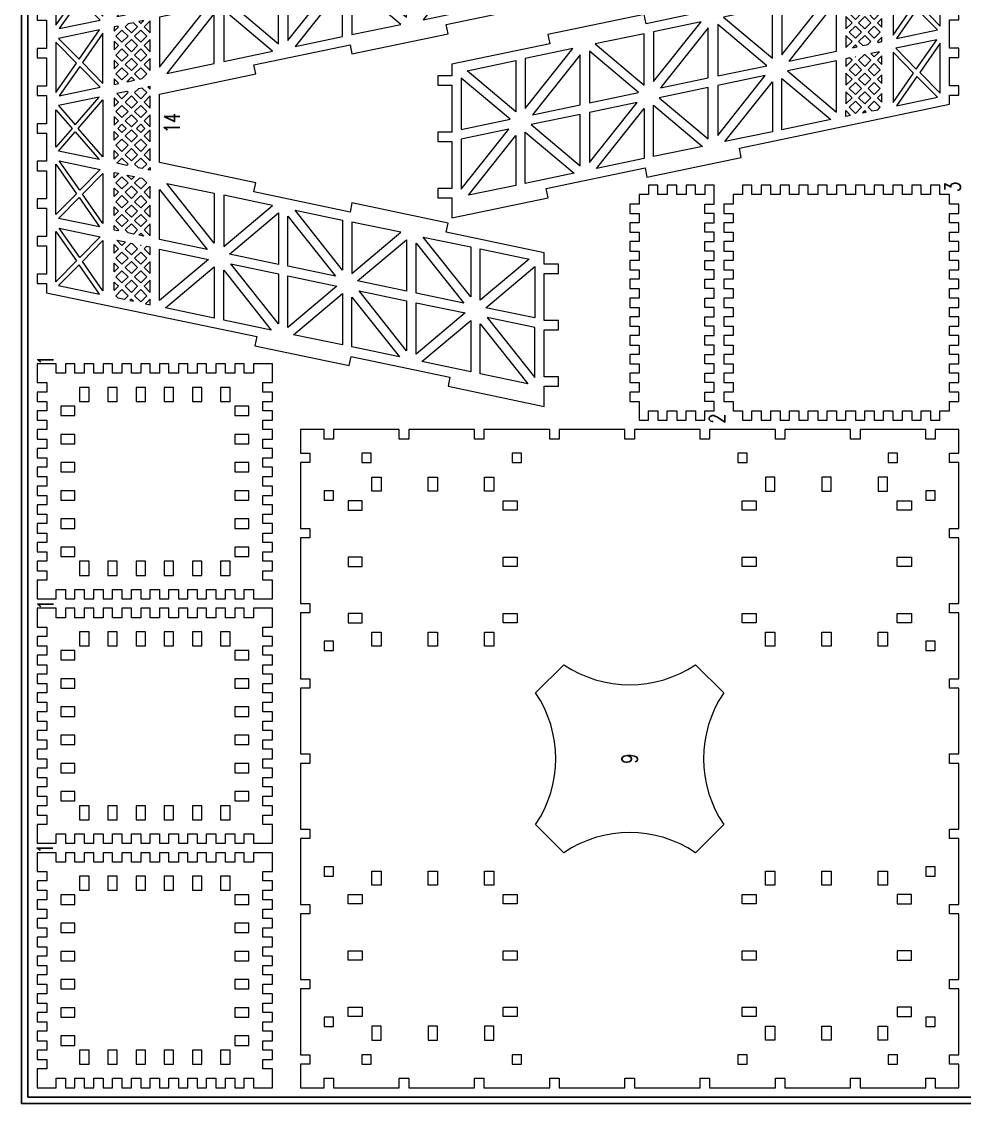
# Model space of a CAD drawing. Header units: millimetres. Extents: x 6136 to 7046, y 243 to 853.
# Drawn here: x 6135.8 to 6436.6, y 243.5 to 588.7 of the extents above; entities that cross this region are included whole.
import ezdxf
from ezdxf.enums import TextEntityAlignment as Align

# ---------------------------------------------------------------- set-up
doc = ezdxf.new("R2010")
doc.units = ezdxf.units.MM
doc.header["$LTSCALE"] = 0.5
doc.layers.get('0').update_dxf_attribs({"color": 255})
doc.layers.add('0 @ 1', color=255, linetype='Continuous')
doc.styles.add('Annotative', font='romans.shx', dxfattribs={"width": 0.75})

# ---------------------------------------------------------------- blocks, each defined once
blk = doc.blocks.new('A$C3B792852')
at = {"color": 1, "linetype": 'Continuous', "lineweight": 15}
for points in [[(0, 15), (3, 15), (3, 12), (0, 12), (0, 9), (3, 9), (3, 6), (0, 6), (0, 0), (6, 0), (6, 3), (9, 3), (9, 0), (12, 0), (12, 3), (15, 3), (15, 0), (18, 0), (18, 3), (21, 3), (21, 0), (24, 0), (24, 3), (27, 3), (27, 0), (30, 0), (30, 3), (33, 3), (33, 0), (36, 0), (36, 3), (39, 3), (39, 0), (42, 0), (42, 3), (45, 3), (45, 0), (48, 0), (48, 3), (51, 3), (51, 0), (54, 0), (54, 3), (57, 3), (57, 0), (60, 0), (60, 3), (63, 3), (63, 0), (66, 0), (66, 3), (69, 3), (69, 0), (75, 0), (75, 6), (72, 6), (72, 9), (75, 9), (75, 12), (72, 12), (72, 15), (75, 15), (75, 18), (72, 18), (72, 21), (75, 21), (75, 24), (72, 24), (72, 27), (75, 27), (75, 30), (72, 30), (72, 33), (75, 33), (75, 36), (72, 36), (72, 39), (75, 39), (75, 42), (72, 42), (72, 45), (75, 45), (75, 48), (72, 48), (72, 51), (75, 51), (75, 54), (72, 54), (72, 57), (75, 57), (75, 60), (72, 60), (72, 63), (75, 63), (75, 66), (72, 66), (72, 69), (75, 69), (75, 75), (69, 75), (69, 72), (66, 72), (66, 75), (63, 75), (63, 72), (60, 72), (60, 75), (57, 75), (57, 72), (54, 72), (54, 75), (51, 75), (51, 72), (48, 72), (48, 75), (45, 75), (45, 72), (42, 72), (42, 75), (39, 75), (39, 72), (36, 72), (36, 75), (33, 75), (33, 72), (30, 72), (30, 75), (27, 75), (27, 72), (24, 72), (24, 75), (21, 75), (21, 72), (18, 72), (18, 75), (15, 75), (15, 72), (12, 72), (12, 75), (9, 75), (9, 72), (6, 72), (6, 75), (0, 75), (0, 69), (3, 69), (3, 66), (0, 66), (0, 63), (3, 63), (3, 60), (0, 60), (0, 57), (3, 57), (3, 54), (0, 54), (0, 51), (3, 51), (3, 48), (0, 48), (0, 45), (3, 45), (3, 42), (0, 42), (0, 39), (3, 39), (3, 36), (0, 36), (0, 33), (3, 33), (3, 30), (0, 30), (0, 27), (3, 27), (3, 24), (0, 24), (0, 21), (3, 21), (3, 18), (0, 18)], [(13.5, 67.5), (13.5, 63), (16.5, 63), (16.5, 67.5)], [(22.5, 67.5), (22.5, 63), (25.5, 63), (25.5, 67.5)], [(31.5, 67.5), (31.5, 63), (34.5, 63), (34.5, 67.5)], [(40.5, 67.5), (40.5, 63), (43.5, 63), (43.5, 67.5)], [(49.5, 67.5), (49.5, 63), (52.5, 63), (52.5, 67.5)], [(58.5, 67.5), (58.5, 63), (61.5, 63), (61.5, 67.5)], [(7.5, 58.5), (12, 58.5), (12, 61.5), (7.5, 61.5)], [(67.5, 61.5), (63, 61.5), (63, 58.5), (67.5, 58.5)], [(7.5, 49.5), (12, 49.5), (12, 52.5), (7.5, 52.5)], [(63, 49.5), (67.5, 49.5), (67.5, 52.5), (63, 52.5)], [(7.5, 40.5), (12, 40.5), (12, 43.5), (7.5, 43.5)], [(67.5, 43.5), (63, 43.5), (63, 40.5), (67.5, 40.5)], [(7.5, 31.5), (12, 31.5), (12, 34.5), (7.5, 34.5)], [(67.5, 34.5), (63, 34.5), (63, 31.5), (67.5, 31.5)], [(7.5, 22.5), (12, 22.5), (12, 25.5), (7.5, 25.5)], [(67.5, 25.5), (63, 25.5), (63, 22.5), (67.5, 22.5)], [(7.5, 13.5), (12, 13.5), (12, 16.5), (7.5, 16.5)], [(67.5, 16.5), (63, 16.5), (63, 13.5), (67.5, 13.5)], [(16.5, 7.5), (16.5, 12), (13.5, 12), (13.5, 7.5)], [(25.5, 7.5), (25.5, 12), (22.5, 12), (22.5, 7.5)], [(34.5, 7.5), (34.5, 12), (31.5, 12), (31.5, 7.5)], [(43.5, 7.5), (43.5, 12), (40.5, 12), (40.5, 7.5)], [(52.5, 7.5), (52.5, 12), (49.5, 12), (49.5, 7.5)], [(61.5, 7.5), (61.5, 12), (58.5, 12), (58.5, 7.5)]]:
    blk.add_lwpolyline(points, close=True, dxfattribs=at)
blk = doc.blocks.new('A$C04F55354')
at = {"color": 1, "linetype": 'Continuous', "lineweight": 15}
for points in [[(3, 199.5), (0, 199.5), (0, 178.5), (3, 178.5), (3, 175.5), (0, 175.5), (0, 154.5), (3, 154.5), (3, 151.5), (0, 151.5), (0, 130.5), (3, 130.5), (3, 127.5), (0, 127.5), (0, 106.5), (3, 106.5), (3, 103.5), (0, 103.5), (0, 82.5), (3, 82.5), (3, 79.5), (0, 79.5), (0, 58.5), (3, 58.5), (3, 55.5), (0, 55.5), (0, 34.5), (3, 34.5), (3, 31.5), (0, 31.5), (0, 10.5), (3, 10.5), (3, 7.5), (0, 7.5), (0, 0), (7.5, 0), (7.5, 3), (10.5, 3), (10.5, 0), (31.5, 0), (31.5, 3), (34.5, 3), (34.5, 0), (55.5, 0), (55.5, 3), (58.5, 3), (58.5, 0), (79.5, 0), (79.5, 3), (82.5, 3), (82.5, 0), (103.5, 0), (103.5, 3), (106.5, 3), (106.5, 0), (127.5, 0), (127.5, 3), (130.5, 3), (130.5, 0), (151.5, 0), (151.5, 3), (154.5, 3), (154.5, 0), (175.5, 0), (175.5, 3), (178.5, 3), (178.5, 0), (199.5, 0), (199.5, 3), (202.5, 3), (202.5, 0), (210, 0), (210, 7.5), (207, 7.5), (207, 10.5), (210, 10.5), (210, 31.5), (207, 31.5), (207, 34.5), (210, 34.5), (210, 55.5), (207, 55.5), (207, 58.5), (210, 58.5), (210, 79.5), (207, 79.5), (207, 82.5), (210, 82.5), (210, 103.5), (207, 103.5), (207, 106.5), (210, 106.5), (210, 127.5), (207, 127.5), (207, 130.5), (210, 130.5), (210, 151.5), (207, 151.5), (207, 154.5), (210, 154.5), (210, 175.5), (207, 175.5), (207, 178.5), (210, 178.5), (210, 199.5), (207, 199.5), (207, 202.5), (210, 202.5), (210, 210), (202.5, 210), (202.5, 207), (199.5, 207), (199.5, 210), (178.5, 210), (178.5, 207), (175.5, 207), (175.5, 210), (154.5, 210), (154.5, 207), (151.5, 207), (151.5, 210), (130.5, 210), (130.5, 207), (127.5, 207), (127.5, 210), (106.5, 210), (106.5, 207), (103.5, 207), (103.5, 210), (82.5, 210), (82.5, 207), (79.5, 207), (79.5, 210), (58.5, 210), (58.5, 207), (55.5, 207), (55.5, 210), (34.5, 210), (34.5, 207), (31.5, 207), (31.5, 210), (10.5, 210), (10.5, 207), (7.5, 207), (7.5, 210), (0, 210), (0, 202.5), (3, 202.5)], [(22.5, 199.5), (22.5, 202.5), (19.5, 202.5), (19.5, 199.5)], [(70.5, 199.5), (70.5, 202.5), (67.5, 202.5), (67.5, 199.5)], [(142.5, 199.5), (142.5, 202.5), (139.5, 202.5), (139.5, 199.5)], [(190.5, 199.5), (190.5, 202.5), (187.5, 202.5), (187.5, 199.5)], [(25.69, 194.87), (25.69, 190.36), (22.69, 190.36), (22.69, 194.87)], [(43.69, 194.87), (43.69, 190.36), (40.69, 190.36), (40.69, 194.87)], [(61.69, 194.87), (61.69, 190.36), (58.69, 190.36), (58.69, 194.87)], [(148.31, 190.36), (151.31, 190.36), (151.31, 194.87), (148.31, 194.87)], [(166.31, 190.36), (169.31, 190.36), (169.31, 194.87), (166.31, 194.87)], [(184.31, 190.36), (187.31, 190.36), (187.31, 194.87), (184.31, 194.87)], [(10.5, 190.5), (7.5, 190.5), (7.5, 187.5), (10.5, 187.5)], [(199.5, 187.5), (202.5, 187.5), (202.5, 190.5), (199.5, 190.5)], [(19.64, 184.31), (19.64, 187.31), (15.13, 187.31), (15.13, 184.31)], [(69.06, 187.31), (69.06, 184.31), (64.63, 184.31), (64.63, 187.31)], [(140.94, 184.31), (140.94, 187.31), (145.37, 187.31), (145.37, 184.31)], [(194.87, 184.31), (190.36, 184.31), (190.36, 187.31), (194.87, 187.31)], [(19.64, 166.31), (19.64, 169.31), (15.13, 169.31), (15.13, 166.31)], [(69.06, 169.31), (69.06, 166.31), (64.63, 166.31), (64.63, 169.31)], [(140.94, 166.31), (140.94, 169.31), (145.37, 169.31), (145.37, 166.31)], [(194.87, 166.31), (190.36, 166.31), (190.36, 169.31), (194.87, 169.31)], [(19.64, 148.31), (19.64, 151.31), (15.13, 151.31), (15.13, 148.31)], [(69.06, 151.31), (69.06, 148.31), (64.63, 148.31), (64.63, 151.31)], [(140.94, 148.31), (140.94, 151.31), (145.37, 151.31), (145.37, 148.31)], [(194.87, 148.31), (190.36, 148.31), (190.36, 151.31), (194.87, 151.31)], [(25.69, 140.94), (22.69, 140.94), (22.69, 145.37), (25.69, 145.37)], [(43.69, 140.94), (40.69, 140.94), (40.69, 145.37), (43.69, 145.37)], [(61.69, 140.94), (58.69, 140.94), (58.69, 145.37), (61.69, 145.37)], [(151.31, 140.94), (148.31, 140.94), (148.31, 145.37), (151.31, 145.37)], [(169.31, 140.94), (166.31, 140.94), (166.31, 145.37), (169.31, 145.37)], [(187.31, 140.94), (184.31, 140.94), (184.31, 145.37), (187.31, 145.37)], [(10.5, 142.5), (7.5, 142.5), (7.5, 139.5), (10.5, 139.5)], [(199.5, 139.5), (202.5, 139.5), (202.5, 142.5), (199.5, 142.5)], [(10.5, 70.5), (7.5, 70.5), (7.5, 67.5), (10.5, 67.5)], [(22.69, 69.06), (25.69, 69.06), (25.69, 64.63), (22.69, 64.63)], [(40.69, 69.06), (43.69, 69.06), (43.69, 64.63), (40.69, 64.63)], [(58.69, 69.06), (61.69, 69.06), (61.69, 64.63), (58.69, 64.63)], [(148.31, 69.06), (151.31, 69.06), (151.31, 64.63), (148.31, 64.63)], [(166.31, 69.06), (169.31, 69.06), (169.31, 64.63), (166.31, 64.63)], [(184.31, 69.06), (187.31, 69.06), (187.31, 64.63), (184.31, 64.63)], [(199.5, 67.5), (202.5, 67.5), (202.5, 70.5), (199.5, 70.5)], [(15.13, 61.69), (19.64, 61.69), (19.64, 58.69), (15.13, 58.69)], [(69.06, 61.69), (69.06, 58.69), (64.63, 58.69), (64.63, 61.69)], [(140.94, 58.69), (140.94, 61.69), (145.37, 61.69), (145.37, 58.69)], [(190.36, 61.69), (190.36, 58.69), (194.87, 58.69), (194.87, 61.69)], [(15.13, 43.69), (19.64, 43.69), (19.64, 40.69), (15.13, 40.69)], [(69.06, 43.69), (69.06, 40.69), (64.63, 40.69), (64.63, 43.69)], [(140.94, 40.69), (140.94, 43.69), (145.37, 43.69), (145.37, 40.69)], [(190.36, 43.69), (190.36, 40.69), (194.87, 40.69), (194.87, 43.69)], [(15.13, 25.69), (19.64, 25.69), (19.64, 22.69), (15.13, 22.69)], [(69.06, 25.69), (69.06, 22.69), (64.63, 22.69), (64.63, 25.69)], [(140.94, 22.69), (140.94, 25.69), (145.37, 25.69), (145.37, 22.69)], [(190.36, 25.69), (190.36, 22.69), (194.87, 22.69), (194.87, 25.69)], [(10.5, 22.5), (7.5, 22.5), (7.5, 19.5), (10.5, 19.5)], [(199.5, 19.5), (202.5, 19.5), (202.5, 22.5), (199.5, 22.5)], [(25.69, 19.64), (22.69, 19.64), (22.69, 15.13), (25.69, 15.13)], [(43.69, 19.64), (40.69, 19.64), (40.69, 15.13), (43.69, 15.13)], [(61.69, 19.64), (58.69, 19.64), (58.69, 15.13), (61.69, 15.13)], [(148.31, 15.13), (148.31, 19.64), (151.31, 19.64), (151.31, 15.13)], [(166.31, 15.13), (166.31, 19.64), (169.31, 19.64), (169.31, 15.13)], [(184.31, 15.13), (184.31, 19.64), (187.31, 19.64), (187.31, 15.13)], [(19.5, 10.5), (19.5, 7.5), (22.5, 7.5), (22.5, 10.5)], [(67.5, 10.5), (67.5, 7.5), (70.5, 7.5), (70.5, 10.5)], [(139.5, 10.5), (139.5, 7.5), (142.5, 7.5), (142.5, 10.5)], [(187.5, 10.5), (187.5, 7.5), (190.5, 7.5), (190.5, 10.5)]]:
    blk.add_lwpolyline(points, close=True, dxfattribs=at)
blk.add_lwpolyline([(135, 126, 0.306263), (135, 84), (126, 75, 0.306263), (84, 75), (75, 84, 0.306263), (75, 126), (84, 135, 0.306263), (126, 135)], format="xyb", close=True, dxfattribs=at)
blk = doc.blocks.new('A$C06326619')
at = {"color": 1, "linetype": 'Continuous', "lineweight": 15}
for points in [[(138.22, 163.32), (138.22, 166.26), (135.22, 166.26), (135.22, 163.32), (126.22, 163.32), (126.22, 166.26), (123.22, 166.26), (123.22, 163.32), (114.22, 163.32), (114.22, 166.26), (111.22, 166.26), (111.22, 163.32), (102.22, 163.32), (102.22, 166.26), (99.22, 166.26), (99.22, 163.32), (90.22, 163.32), (90.22, 166.26), (87.22, 166.26), (87.22, 163.32), (78.22, 163.32), (78.22, 166.26), (75.22, 166.26), (75.22, 163.32), (66.22, 163.32), (66.22, 166.26), (63.22, 166.26), (63.22, 163.32), (54.22, 163.32), (54.22, 166.26), (51.22, 166.26), (51.22, 163.32), (42.22, 163.32), (42.22, 166.26), (39.22, 166.26), (39.22, 163.32), (36.28, 163.32), (22.26, 96.26), (19.32, 96.88), (13.03, 66.78), (15.96, 66.17), (9.36, 34.6), (6.42, 35.21), (0, 4.5), (6.41, 4.5), (6.41, 0), (9.41, 0), (9.41, 4.5), (24.41, 4.5), (24.41, 0), (27.41, 0), (27.41, 4.5), (42.41, 4.5), (42.41, 0), (45.41, 0), (45.41, 4.5), (49.04, 4.5), (55.59, 35.8), (58.52, 35.19), (64.94, 65.88), (62, 66.49), (68.42, 97.18), (71.36, 96.57), (77.78, 127.26), (99.66, 127.26), (106.08, 96.57), (109.01, 97.18), (115.43, 66.49), (112.5, 65.88), (118.91, 35.19), (121.85, 35.8), (128.4, 4.5), (132.02, 4.5), (132.02, 0), (135.02, 0), (135.02, 4.5), (150.02, 4.5), (150.02, 0), (153.02, 0), (153.02, 4.5), (168.02, 4.5), (168.02, 0), (171.02, 0), (171.02, 4.5), (177.44, 4.5), (171.01, 35.21), (168.08, 34.6), (161.47, 66.17), (164.41, 66.78), (158.12, 96.88), (155.18, 96.26), (141.15, 163.32)], [(38.54, 159.45), (35.81, 146.39), (45.18, 152.92)], [(55.8, 160.32), (46.43, 153.79), (39.79, 160.32)], [(56.89, 159.25), (54.16, 146.2), (47.52, 152.72)], [(57.26, 146.39), (59.99, 159.45), (66.63, 152.92)], [(77.25, 160.32), (67.88, 153.79), (61.24, 160.32)], [(78.34, 159.25), (75.61, 146.2), (68.97, 152.72)], [(78.75, 146.54), (81.45, 159.48), (87.57, 154.18)], [(94.66, 160.32), (88.72, 155.17), (82.77, 160.32)], [(98.69, 146.54), (95.98, 159.48), (89.86, 154.18)], [(99.1, 159.25), (101.83, 146.2), (108.47, 152.72)], [(100.18, 160.32), (109.55, 153.79), (116.19, 160.32)], [(120.17, 146.39), (117.44, 159.45), (110.81, 152.92)], [(120.55, 159.25), (123.28, 146.2), (129.92, 152.72)], [(121.64, 160.32), (131.01, 153.79), (137.65, 160.32)], [(132.26, 152.92), (141.63, 146.39), (138.9, 159.45)], [(88.72, 153.19), (97.8, 145.32), (79.64, 145.32)], [(36.9, 145.32), (46.26, 151.85), (52.9, 145.32)], [(58.35, 145.32), (67.72, 151.85), (74.36, 145.32)], [(119.09, 145.32), (109.72, 151.85), (103.08, 145.32)], [(140.54, 145.32), (131.17, 151.85), (124.53, 145.32)], [(39.69, 141.69), (38.32, 140.32), (36.94, 141.69)], [(45.69, 141.69), (44.32, 140.32), (42.94, 141.69)], [(51.69, 141.69), (50.32, 140.32), (48.94, 141.69)], [(56.28, 141.69), (57.69, 141.69), (56.32, 140.32), (56.05, 140.59)], [(63.69, 141.69), (62.32, 140.32), (60.94, 141.69)], [(69.69, 141.69), (68.32, 140.32), (66.94, 141.69)], [(74.67, 141.69), (74.4, 140.4), (74.32, 140.32), (72.94, 141.69)], [(81.69, 141.69), (80.32, 140.32), (78.94, 141.69)], [(87.69, 141.69), (86.32, 140.32), (84.94, 141.69)], [(89.74, 141.69), (91.12, 140.32), (92.5, 141.69)], [(95.74, 141.69), (97.12, 140.32), (98.5, 141.69)], [(102.77, 141.69), (103.04, 140.4), (103.12, 140.32), (104.5, 141.69)], [(107.74, 141.69), (109.12, 140.32), (110.5, 141.69)], [(113.74, 141.69), (115.12, 140.32), (116.5, 141.69)], [(121.16, 141.69), (119.74, 141.69), (121.12, 140.32), (121.39, 140.59)], [(125.74, 141.69), (127.12, 140.32), (128.5, 141.69)], [(131.74, 141.69), (133.12, 140.32), (134.5, 141.69)], [(137.74, 141.69), (139.12, 140.32), (140.5, 141.69)], [(34.56, 140.44), (35.32, 141.2), (37.25, 139.26), (35.32, 137.32), (34.15, 138.48)], [(38.32, 138.2), (40.25, 136.26), (38.32, 134.32), (36.38, 136.26)], [(41.32, 141.2), (43.25, 139.26), (41.32, 137.32), (39.38, 139.26)], [(44.32, 138.2), (46.25, 136.26), (44.32, 134.32), (42.38, 136.26)], [(47.32, 141.2), (49.25, 139.26), (47.32, 137.32), (45.38, 139.26)], [(50.32, 138.2), (52.11, 136.4), (52.03, 136.03), (50.32, 134.32), (48.38, 136.26)], [(53.05, 140.94), (52.47, 138.16), (51.38, 139.26)], [(55.34, 137.22), (56.32, 138.2), (58.25, 136.26), (56.32, 134.32), (55.01, 135.62)], [(59.32, 141.2), (61.25, 139.26), (59.32, 137.32), (57.38, 139.26)], [(62.32, 138.2), (64.25, 136.26), (62.32, 134.32), (60.38, 136.26)], [(65.32, 141.2), (67.25, 139.26), (65.32, 137.32), (63.38, 139.26)], [(68.32, 138.2), (70.25, 136.26), (68.32, 134.32), (66.38, 136.26)], [(71.32, 141.2), (73.25, 139.26), (71.32, 137.32), (69.38, 139.26)], [(77.57, 140.94), (79.25, 139.26), (77.32, 137.32), (76.9, 137.73)], [(80.32, 138.2), (82.25, 136.26), (80.32, 134.32), (78.38, 136.26)], [(83.32, 137.32), (81.38, 139.26), (83.32, 141.2), (85.25, 139.26)], [(88.25, 136.26), (86.32, 134.32), (84.38, 136.26), (86.32, 138.2)], [(88.72, 140.6), (90.06, 139.26), (88.72, 137.91), (87.38, 139.26)], [(89.18, 136.26), (91.12, 134.32), (93.06, 136.26), (91.12, 138.2)], [(94.12, 137.32), (96.06, 139.26), (94.12, 141.2), (92.18, 139.26)], [(97.12, 138.2), (95.18, 136.26), (97.12, 134.32), (99.06, 136.26)], [(99.86, 140.94), (98.18, 139.26), (100.12, 137.32), (100.53, 137.73)], [(106.12, 141.2), (104.18, 139.26), (106.12, 137.32), (108.06, 139.26)], [(109.12, 138.2), (107.18, 136.26), (109.12, 134.32), (111.06, 136.26)], [(112.12, 141.2), (110.18, 139.26), (112.12, 137.32), (114.06, 139.26)], [(115.12, 138.2), (113.18, 136.26), (115.12, 134.32), (117.06, 136.26)], [(118.12, 141.2), (116.18, 139.26), (118.12, 137.32), (120.06, 139.26)], [(122.09, 137.22), (121.12, 138.2), (119.18, 136.26), (121.12, 134.32), (122.43, 135.62)], [(124.38, 140.94), (124.96, 138.16), (126.06, 139.26)], [(127.12, 138.2), (125.33, 136.4), (125.41, 136.03), (127.12, 134.32), (129.06, 136.26)], [(130.12, 141.2), (128.18, 139.26), (130.12, 137.32), (132.06, 139.26)], [(133.12, 138.2), (131.18, 136.26), (133.12, 134.32), (135.06, 136.26)], [(136.12, 141.2), (134.18, 139.26), (136.12, 137.32), (138.06, 139.26)], [(139.12, 138.2), (137.18, 136.26), (139.12, 134.32), (141.06, 136.26)], [(142.87, 140.44), (142.12, 141.2), (140.18, 139.26), (142.12, 137.32), (143.28, 138.48)], [(35.32, 135.2), (37.25, 133.26), (35.32, 131.32), (33.38, 133.26)], [(33.79, 136.73), (33.54, 135.54), (34.25, 136.26)], [(41.32, 135.2), (43.25, 133.26), (41.32, 131.32), (39.38, 133.26)], [(47.32, 135.2), (49.25, 133.26), (47.32, 131.32), (45.38, 133.26)], [(59.32, 135.2), (61.25, 133.26), (59.32, 131.32), (57.38, 133.26)], [(65.32, 135.2), (67.25, 133.26), (65.32, 131.32), (63.38, 133.26)], [(71.32, 135.2), (72.96, 133.55), (72.81, 132.81), (71.32, 131.32), (69.38, 133.26)], [(73.84, 137.72), (73.33, 135.3), (72.38, 136.26)], [(76.12, 134), (77.32, 135.2), (79.25, 133.26), (77.32, 131.32), (75.87, 132.77)], [(83.32, 135.2), (85.25, 133.26), (83.32, 131.32), (81.38, 133.26)], [(94.12, 135.2), (92.18, 133.26), (94.12, 131.32), (96.06, 133.26)], [(101.31, 134), (100.12, 135.2), (98.18, 133.26), (100.12, 131.32), (101.57, 132.77)], [(103.6, 137.72), (104.11, 135.3), (105.06, 136.26)], [(106.12, 135.2), (104.47, 133.55), (104.63, 132.81), (106.12, 131.32), (108.06, 133.26)], [(112.12, 135.2), (110.18, 133.26), (112.12, 131.32), (114.06, 133.26)], [(118.12, 135.2), (116.18, 133.26), (118.12, 131.32), (120.06, 133.26)], [(130.12, 135.2), (128.18, 133.26), (130.12, 131.32), (132.06, 133.26)], [(136.12, 135.2), (134.18, 133.26), (136.12, 131.32), (138.06, 133.26)], [(142.12, 135.2), (140.18, 133.26), (142.12, 131.32), (144.06, 133.26)], [(143.18, 136.26), (143.9, 135.54), (143.65, 136.73)], [(32.75, 131.76), (32.43, 130.26), (34.25, 130.26)], [(36.38, 130.26), (40.25, 130.26), (38.32, 132.2)], [(42.38, 130.26), (46.25, 130.26), (44.32, 132.2)], [(48.38, 130.26), (50.82, 130.26), (51.07, 131.44), (50.32, 132.2)], [(51.47, 133.35), (51.44, 133.2), (51.38, 133.26)], [(54.32, 132.32), (54.64, 133.87), (55.25, 133.26)], [(54.38, 130.26), (58.25, 130.26), (56.32, 132.2)], [(60.38, 130.26), (64.25, 130.26), (62.32, 132.2)], [(66.38, 130.26), (70.25, 130.26), (68.32, 132.2)], [(78.38, 130.26), (82.25, 130.26), (80.32, 132.2)], [(84.38, 130.26), (88.25, 130.26), (86.32, 132.2)], [(88.72, 131.91), (90.06, 133.26), (88.72, 134.6), (87.38, 133.26)], [(91.12, 132.2), (89.18, 130.26), (93.06, 130.26)], [(97.12, 132.2), (95.18, 130.26), (99.06, 130.26)], [(109.12, 132.2), (107.18, 130.26), (111.06, 130.26)], [(115.12, 132.2), (113.18, 130.26), (117.06, 130.26)], [(121.12, 132.2), (119.18, 130.26), (123.06, 130.26)], [(123.12, 132.32), (122.79, 133.87), (122.18, 133.26)], [(125.97, 133.35), (126, 133.2), (126.06, 133.26)], [(127.12, 132.2), (126.37, 131.44), (126.61, 130.26), (129.06, 130.26)], [(133.12, 132.2), (131.18, 130.26), (135.06, 130.26)], [(139.12, 132.2), (137.18, 130.26), (141.06, 130.26)], [(144.69, 131.76), (145, 130.26), (143.18, 130.26)], [(75.34, 130.26), (75.5, 131.01), (76.25, 130.26)], [(102.1, 130.26), (101.94, 131.01), (101.18, 130.26)], [(28.15, 109.8), (31.41, 125.39), (44.54, 109.8)], [(50.19, 127.26), (46.92, 111.62), (33.77, 127.26)], [(53.26, 127.26), (69.24, 127.26), (50.08, 112.05)], [(68, 109.8), (52.06, 109.8), (71.17, 124.96)], [(109.44, 109.8), (125.37, 109.8), (106.27, 124.96)], [(124.18, 127.26), (108.2, 127.26), (127.36, 112.05)], [(127.24, 127.26), (130.51, 111.62), (143.67, 127.26)], [(132.9, 109.8), (146.02, 125.39), (149.28, 109.8)], [(24.35, 91.63), (27.53, 106.8), (43.46, 106.8)], [(45.44, 104.54), (42.26, 89.34), (26.29, 89.34)], [(45.33, 89.34), (48.6, 104.97), (61.76, 89.34)], [(64.11, 91.2), (67.37, 106.8), (50.98, 106.8)], [(126.45, 106.8), (110.07, 106.8), (113.33, 91.2)], [(132.11, 89.34), (128.84, 104.97), (115.68, 89.34)], [(131.99, 104.54), (135.17, 89.34), (151.15, 89.34)], [(133.98, 106.8), (149.91, 106.8), (153.08, 91.63)], [(41.64, 86.34), (38.37, 70.7), (25.21, 86.34)], [(44.7, 86.34), (60.68, 86.34), (41.52, 71.13)], [(132.74, 86.34), (116.76, 86.34), (135.92, 71.13)], [(135.8, 86.34), (139.07, 70.7), (152.23, 86.34)], [(19.59, 68.88), (22.86, 84.47), (35.98, 68.88)], [(59.44, 68.88), (43.51, 68.88), (62.61, 84.04)], [(118, 68.88), (133.93, 68.88), (114.83, 84.04)], [(141.46, 68.88), (154.58, 84.47), (157.84, 68.88)], [(15.8, 50.72), (18.97, 65.88), (34.9, 65.88)], [(55.55, 50.28), (58.81, 65.88), (42.43, 65.88)], [(135.01, 65.88), (118.63, 65.88), (121.89, 50.28)], [(142.54, 65.88), (158.47, 65.88), (161.64, 50.72)], [(36.89, 63.62), (33.7, 48.42), (17.73, 48.42)], [(36.77, 48.42), (40.04, 64.05), (53.2, 48.42)], [(140.67, 48.42), (137.4, 64.05), (124.24, 48.42)], [(140.55, 63.62), (143.73, 48.42), (159.71, 48.42)], [(33.08, 45.42), (29.81, 29.78), (16.65, 45.42)], [(36.14, 45.42), (52.12, 45.42), (32.96, 30.21)], [(141.29, 45.42), (125.32, 45.42), (144.47, 30.21)], [(144.36, 45.42), (147.63, 29.78), (160.79, 45.42)], [(11.04, 27.96), (14.3, 43.55), (27.42, 27.96)], [(50.88, 27.96), (34.95, 27.96), (54.05, 43.12)], [(126.56, 27.96), (142.49, 27.96), (123.38, 43.12)], [(150.01, 27.96), (163.14, 43.55), (166.4, 27.96)], [(7.24, 9.8), (10.41, 24.96), (26.34, 24.96)], [(50.25, 24.96), (46.99, 9.37), (33.87, 24.96)], [(143.57, 24.96), (130.44, 9.37), (127.18, 24.96)], [(151.09, 24.96), (167.03, 24.96), (170.2, 9.8)], [(9.17, 7.5), (25.15, 7.5), (28.33, 22.7)], [(28.21, 7.5), (31.48, 23.14), (44.64, 7.5)], [(149.22, 7.5), (145.95, 23.14), (132.8, 7.5)], [(149.11, 22.7), (152.29, 7.5), (168.27, 7.5)]]:
    blk.add_lwpolyline(points, close=True, dxfattribs=at)

msp = doc.modelspace()

# ---------------------------------------------------------------- linework, layer by layer
at = {"color": 2}
msp.add_lwpolyline([(6135.82, 243.48), (7045.82, 243.48), (7045.82, 853.48), (6135.82, 853.48)], close=True, dxfattribs=at)
at = {"color": 6}
msp.add_lwpolyline([(6137.82, 745.48), (7037.82, 745.48), (7037.82, 245.48), (6137.82, 245.48)], close=True, dxfattribs=at)
at = {"color": 1, "linetype": 'Continuous', "lineweight": 15}
for points in [[(6353.82, 527.48), (6353.82, 530.48), (6356.82, 530.48), (6356.82, 536.48), (6353.82, 536.48), (6353.82, 533.48), (6350.82, 533.48), (6350.82, 536.48), (6347.82, 536.48), (6347.82, 533.48), (6344.82, 533.48), (6344.82, 536.48), (6341.82, 536.48), (6341.82, 533.48), (6338.82, 533.48), (6338.82, 536.48), (6335.82, 536.48), (6335.82, 533.48), (6332.82, 533.48), (6332.82, 530.48), (6329.82, 530.48), (6329.82, 527.48), (6332.82, 527.48), (6332.82, 524.48), (6329.82, 524.48), (6329.82, 521.48), (6332.82, 521.48), (6332.82, 518.48), (6329.82, 518.48), (6329.82, 515.48), (6332.82, 515.48), (6332.82, 512.48), (6329.82, 512.48), (6329.82, 509.48), (6332.82, 509.48), (6332.82, 506.48), (6329.82, 506.48), (6329.82, 503.48), (6332.82, 503.48), (6332.82, 500.48), (6329.82, 500.48), (6329.82, 497.48), (6332.82, 497.48), (6332.82, 494.48), (6329.82, 494.48), (6329.82, 491.48), (6332.82, 491.48), (6332.82, 488.48), (6329.82, 488.48), (6329.82, 485.48), (6332.82, 485.48), (6332.82, 482.48), (6329.82, 482.48), (6329.82, 479.48), (6332.82, 479.48), (6332.82, 476.48), (6329.82, 476.48), (6329.82, 473.48), (6332.82, 473.48), (6332.82, 470.48), (6329.82, 470.48), (6329.82, 467.48), (6332.82, 467.48), (6332.82, 461.48), (6335.82, 461.48), (6335.82, 464.48), (6338.82, 464.48), (6338.82, 461.48), (6341.82, 461.48), (6341.82, 464.48), (6344.82, 464.48), (6344.82, 461.48), (6347.82, 461.48), (6347.82, 464.48), (6350.82, 464.48), (6350.82, 461.48), (6353.82, 461.48), (6353.82, 464.48), (6356.82, 464.48), (6356.82, 467.48), (6353.82, 467.48), (6353.82, 470.48), (6356.82, 470.48), (6356.82, 473.48), (6353.82, 473.48), (6353.82, 476.48), (6356.82, 476.48), (6356.82, 479.48), (6353.82, 479.48), (6353.82, 482.48), (6356.82, 482.48), (6356.82, 485.48), (6353.82, 485.48), (6353.82, 488.48), (6356.82, 488.48), (6356.82, 491.48), (6353.82, 491.48), (6353.82, 494.48), (6356.82, 494.48), (6356.82, 497.48), (6353.82, 497.48), (6353.82, 500.48), (6356.82, 500.48), (6356.82, 503.48), (6353.82, 503.48), (6353.82, 506.48), (6356.82, 506.48), (6356.82, 509.48), (6353.82, 509.48), (6353.82, 512.48), (6356.82, 512.48), (6356.82, 515.48), (6353.82, 515.48), (6353.82, 518.48), (6356.82, 518.48), (6356.82, 521.48), (6353.82, 521.48), (6353.82, 524.48), (6356.82, 524.48), (6356.82, 527.48)], [(6386.82, 464.48), (6389.82, 464.48), (6389.82, 461.48), (6392.82, 461.48), (6392.82, 464.48), (6395.82, 464.48), (6395.82, 461.48), (6398.82, 461.48), (6398.82, 464.48), (6401.82, 464.48), (6401.82, 461.48), (6404.82, 461.48), (6404.82, 464.48), (6407.82, 464.48), (6407.82, 461.48), (6410.82, 461.48), (6410.82, 464.48), (6413.82, 464.48), (6413.82, 461.48), (6416.82, 461.48), (6416.82, 464.48), (6419.82, 464.48), (6419.82, 461.48), (6422.82, 461.48), (6422.82, 464.48), (6425.82, 464.48), (6425.82, 461.48), (6428.82, 461.48), (6428.82, 464.48), (6431.82, 464.48), (6431.82, 467.48), (6434.82, 467.48), (6434.82, 470.48), (6431.82, 470.48), (6431.82, 473.48), (6434.82, 473.48), (6434.82, 476.48), (6431.82, 476.48), (6431.82, 479.48), (6434.82, 479.48), (6434.82, 482.48), (6431.82, 482.48), (6431.82, 485.48), (6434.82, 485.48), (6434.82, 488.48), (6431.82, 488.48), (6431.82, 491.48), (6434.82, 491.48), (6434.82, 494.48), (6431.82, 494.48), (6431.82, 497.48), (6434.82, 497.48), (6434.82, 500.48), (6431.82, 500.48), (6431.82, 503.48), (6434.82, 503.48), (6434.82, 506.48), (6431.82, 506.48), (6431.82, 509.48), (6434.82, 509.48), (6434.82, 512.48), (6431.82, 512.48), (6431.82, 515.48), (6434.82, 515.48), (6434.82, 518.48), (6431.82, 518.48), (6431.82, 521.48), (6434.82, 521.48), (6434.82, 524.48), (6431.82, 524.48), (6431.82, 527.48), (6434.82, 527.48), (6434.82, 530.48), (6431.82, 530.48), (6431.82, 533.48), (6428.82, 533.48), (6428.82, 536.48), (6425.82, 536.48), (6425.82, 533.48), (6422.82, 533.48), (6422.82, 536.48), (6419.82, 536.48), (6419.82, 533.48), (6416.82, 533.48), (6416.82, 536.48), (6413.82, 536.48), (6413.82, 533.48), (6410.82, 533.48), (6410.82, 536.48), (6407.82, 536.48), (6407.82, 533.48), (6404.82, 533.48), (6404.82, 536.48), (6401.82, 536.48), (6401.82, 533.48), (6398.82, 533.48), (6398.82, 536.48), (6395.82, 536.48), (6395.82, 533.48), (6392.82, 533.48), (6392.82, 536.48), (6389.82, 536.48), (6389.82, 533.48), (6386.82, 533.48), (6386.82, 536.48), (6383.82, 536.48), (6383.82, 533.48), (6380.82, 533.48), (6380.82, 536.48), (6377.82, 536.48), (6377.82, 533.48), (6374.82, 533.48), (6374.82, 536.48), (6371.82, 536.48), (6371.82, 533.48), (6368.82, 533.48), (6368.82, 536.48), (6365.82, 536.48), (6365.82, 533.48), (6362.82, 533.48), (6362.82, 530.48), (6359.82, 530.48), (6359.82, 527.48), (6362.82, 527.48), (6362.82, 524.48), (6359.82, 524.48), (6359.82, 521.48), (6362.82, 521.48), (6362.82, 518.48), (6359.82, 518.48), (6359.82, 515.48), (6362.82, 515.48), (6362.82, 512.48), (6359.82, 512.48), (6359.82, 509.48), (6362.82, 509.48), (6362.82, 506.48), (6359.82, 506.48), (6359.82, 503.48), (6362.82, 503.48), (6362.82, 500.48), (6359.82, 500.48), (6359.82, 497.48), (6362.82, 497.48), (6362.82, 494.48), (6359.82, 494.48), (6359.82, 491.48), (6362.82, 491.48), (6362.82, 488.48), (6359.82, 488.48), (6359.82, 485.48), (6362.82, 485.48), (6362.82, 482.48), (6359.82, 482.48), (6359.82, 479.48), (6362.82, 479.48), (6362.82, 476.48), (6359.82, 476.48), (6359.82, 473.48), (6362.82, 473.48), (6362.82, 470.48), (6359.82, 470.48), (6359.82, 467.48), (6362.82, 467.48), (6362.82, 464.48), (6365.82, 464.48), (6365.82, 461.48), (6368.82, 461.48), (6368.82, 464.48), (6371.82, 464.48), (6371.82, 461.48), (6374.82, 461.48), (6374.82, 464.48), (6377.82, 464.48), (6377.82, 461.48), (6380.82, 461.48), (6380.82, 464.48), (6383.82, 464.48), (6383.82, 461.48), (6386.82, 461.48)]]:
    msp.add_lwpolyline(points, close=True, dxfattribs=at)

# ---------------------------------------------------------------- block references
for name, p, rotation in [('A$C06326619', (6268.56, 703.47), 270), ('A$C06326619', (6307.08, 465.91), 90), ('A$C3B792852', (6215.82, 479.48), 180), ('A$C04F55354', (6434.82, 248.48), 90), ('A$C3B792852', (6215.82, 401.48), 180), ('A$C3B792852', (6215.82, 323.48), 180)]:
    msp.add_blockref(name, p, dxfattribs=dict(rotation=rotation))

# ---------------------------------------------------------------- texts
at = {"layer": '0 @ 1', "color": 3, "style": 'Annotative', "width": 0.75}
for s, p in [('14', (6183.79, 556.31)), ('3', (6432.89, 535.97)), ('1', (6143.45, 480.63)), ('2', (6357.72, 462.03)), ('1', (6143.45, 402.63)), ('9', (6329.82, 353.48)), ('1', (6143.27, 324.79))]:
    msp.add_text(s, height=5, rotation=90, dxfattribs=at).set_placement(p, align=Align.MIDDLE_CENTER)

doc.saveas('drawing.dxf')
